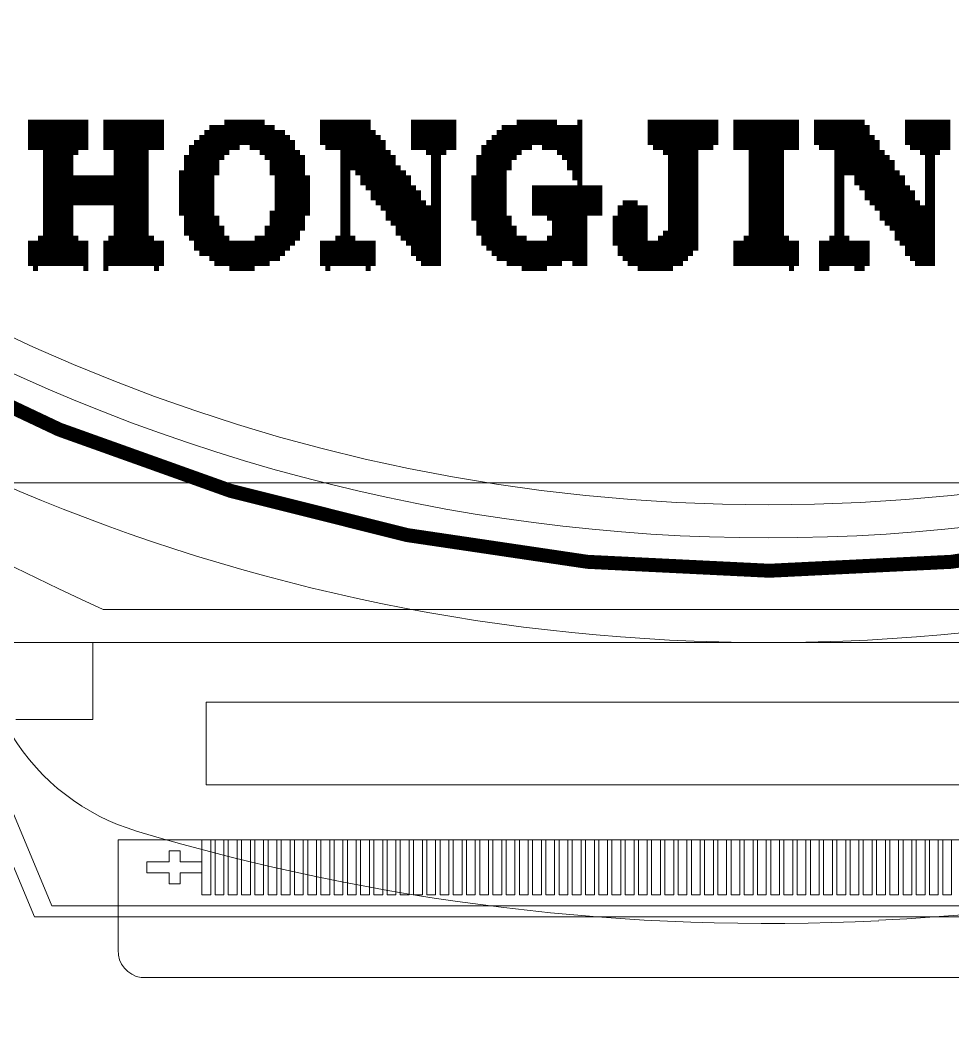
# Model space of a CAD drawing. Header units: millimetres. Extents: x 0 to 240, y 0 to 160.
# Drawn here: x 128.67 to 137.13, y 74.16 to 83.35 of the extents above; entities that cross this region are included whole.
import ezdxf

# ---------------------------------------------------------------- set-up
doc = ezdxf.new("R2010")
doc.units = ezdxf.units.MM
for name, color, linetype in [('BG_OUTLINE', 254, 'Continuous'), ('BG_SILKSCREEN_TOP', 7, 'Continuous'), ('PG_ASSEMBLY_BOTTOM', 12, 'Continuous'), ('PG_SILKSCREEN_BOTTOM', 2, 'Continuous')]:
    doc.layers.add(name, color=color, linetype=linetype)

msp = doc.modelspace()

# ---------------------------------------------------------------- linework, layer by layer
at = {"layer": 'BG_OUTLINE', "color": 5, "lineweight": 0}
msp.add_lwpolyline([(120.9592, 74.1575), (125.9592, 74.1575), (126.9592, 75.1575), (126.9592, 79.1575), (143.9592, 79.1575), (143.9592, 75.1575), (144.9592, 74.1575), (149.9593, 74.1575), (154.9592, 79.1575), (154.9592, 109.1575), (149.9593, 114.1575), (120.9592, 114.1575), (115.9592, 109.1575), (115.9592, 79.1575), (120.9592, 74.1575)], dxfattribs=at)
at = {"layer": 'BG_SILKSCREEN_TOP', "lineweight": 0}
for points in [[(152.2964, 95.1887, 0.127, 0.127, 1), (118.6365, 95.1887, 0.127, 0.127, 1), (152.2964, 95.1887, 0.127, 0.127, 0)], [(127.6889, 82.3363, 0.2286, 0.2286, 0), (128.5576, 82.3363, 0.2286, 0.2286, 0)], [(127.6889, 82.2906, 0.2286, 0.2286, 0), (128.5576, 82.2906, 0.2286, 0.2286, 0)], [(128.7405, 82.3363, 0.2286, 0.2286, 0), (129.2891, 82.3363, 0.2286, 0.2286, 0)], [(128.7405, 82.2906, 0.2286, 0.2286, 0), (129.2891, 82.2906, 0.2286, 0.2286, 0)], [(129.4263, 82.3363, 0.2286, 0.2286, 0), (129.9749, 82.3363, 0.2286, 0.2286, 0)], [(129.4263, 82.2906, 0.2286, 0.2286, 0), (129.9749, 82.2906, 0.2286, 0.2286, 0)], [(130.3864, 82.2906, 0.2286, 0.2286, 0), (130.6607, 82.2906, 0.2286, 0.2286, 0)], [(130.5237, 82.3363, 0.2286, 0.2286, 0), (130.8893, 82.3363, 0.2286, 0.2286, 0)], [(130.7523, 82.2906, 0.2286, 0.2286, 0), (130.9809, 82.2906, 0.2286, 0.2286, 0)], [(131.3922, 82.3363, 0.2286, 0.2286, 0), (131.8494, 82.3363, 0.2286, 0.2286, 0)], [(131.4381, 82.2906, 0.2286, 0.2286, 0), (131.8494, 82.2906, 0.2286, 0.2286, 0)], [(132.2152, 82.3363, 0.2286, 0.2286, 0), (132.6267, 82.3363, 0.2286, 0.2286, 0)], [(132.2152, 82.2906, 0.2286, 0.2286, 0), (132.6267, 82.2906, 0.2286, 0.2286, 0)], [(133.0383, 82.2906, 0.2286, 0.2286, 0), (133.3125, 82.2906, 0.2286, 0.2286, 0)], [(133.1753, 82.3363, 0.2286, 0.2286, 0), (133.5411, 82.3363, 0.2286, 0.2286, 0)], [(133.4039, 82.2906, 0.2286, 0.2286, 0), (133.7697, 82.2906, 0.2286, 0.2286, 0)], [(133.7241, 82.3363, 0.2286, 0.2286, 0), (133.7697, 82.3363, 0.2286, 0.2286, 0)], [(134.364, 82.3363, 0.2286, 0.2286, 0), (135.0041, 82.3363, 0.2286, 0.2286, 0)], [(134.4099, 82.2906, 0.2286, 0.2286, 0), (134.9584, 82.2906, 0.2286, 0.2286, 0)], [(135.1413, 82.3363, 0.2286, 0.2286, 0), (135.7356, 82.3363, 0.2286, 0.2286, 0)], [(135.1413, 82.2906, 0.2286, 0.2286, 0), (135.7356, 82.2906, 0.2286, 0.2286, 0)], [(135.8728, 82.3363, 0.2286, 0.2286, 0), (136.33, 82.3363, 0.2286, 0.2286, 0)], [(135.9185, 82.2906, 0.2286, 0.2286, 0), (136.3757, 82.2906, 0.2286, 0.2286, 0)], [(136.6959, 82.3363, 0.2286, 0.2286, 0), (137.1072, 82.3363, 0.2286, 0.2286, 0)], [(136.7415, 82.2906, 0.2286, 0.2286, 0), (137.1072, 82.2906, 0.2286, 0.2286, 0)], [(128.2377, 82.2449, 0.2286, 0.2286, 0), (128.5576, 82.2449, 0.2286, 0.2286, 0)], [(128.8776, 82.2449, 0.2286, 0.2286, 0), (129.1977, 82.2449, 0.2286, 0.2286, 0)], [(128.8776, 82.1991, 0.2286, 0.2286, 0), (129.1521, 82.1991, 0.2286, 0.2286, 0)], [(129.5177, 82.2449, 0.2286, 0.2286, 0), (129.8379, 82.2449, 0.2286, 0.2286, 0)], [(129.5634, 82.1991, 0.2286, 0.2286, 0), (129.8379, 82.1991, 0.2286, 0.2286, 0)], [(130.2951, 82.1991, 0.2286, 0.2286, 0), (130.5237, 82.1991, 0.2286, 0.2286, 0)], [(130.3407, 82.2449, 0.2286, 0.2286, 0), (130.5693, 82.2449, 0.2286, 0.2286, 0)], [(130.8436, 82.2449, 0.2286, 0.2286, 0), (131.0722, 82.2449, 0.2286, 0.2286, 0)], [(130.8893, 82.1991, 0.2286, 0.2286, 0), (131.1179, 82.1991, 0.2286, 0.2286, 0)], [(131.5751, 82.2449, 0.2286, 0.2286, 0), (131.8953, 82.2449, 0.2286, 0.2286, 0)], [(131.5751, 82.1991, 0.2286, 0.2286, 0), (131.9409, 82.1991, 0.2286, 0.2286, 0)], [(132.3525, 82.2449, 0.2286, 0.2286, 0), (132.5352, 82.2449, 0.2286, 0.2286, 0)], [(132.3981, 82.1991, 0.2286, 0.2286, 0), (132.4895, 82.1991, 0.2286, 0.2286, 0)], [(132.9467, 82.1991, 0.2286, 0.2286, 0), (133.1753, 82.1991, 0.2286, 0.2286, 0)], [(132.9924, 82.2449, 0.2286, 0.2286, 0), (133.221, 82.2449, 0.2286, 0.2286, 0)], [(133.5411, 82.2449, 0.2286, 0.2286, 0), (133.7697, 82.2449, 0.2286, 0.2286, 0)], [(133.5868, 82.1991, 0.2286, 0.2286, 0), (133.7697, 82.1991, 0.2286, 0.2286, 0)], [(134.5012, 82.2449, 0.2286, 0.2286, 0), (134.8212, 82.2449, 0.2286, 0.2286, 0)], [(134.5469, 82.1991, 0.2286, 0.2286, 0), (134.8212, 82.1991, 0.2286, 0.2286, 0)], [(135.2784, 82.2449, 0.2286, 0.2286, 0), (135.5985, 82.2449, 0.2286, 0.2286, 0)], [(135.2784, 82.1991, 0.2286, 0.2286, 0), (135.5985, 82.1991, 0.2286, 0.2286, 0)], [(136.0557, 82.2449, 0.2286, 0.2286, 0), (136.3757, 82.2449, 0.2286, 0.2286, 0)], [(136.0557, 82.1991, 0.2286, 0.2286, 0), (136.4214, 82.1991, 0.2286, 0.2286, 0)], [(136.8329, 82.2449, 0.2286, 0.2286, 0), (137.0158, 82.2449, 0.2286, 0.2286, 0)], [(136.8786, 82.1991, 0.2286, 0.2286, 0), (136.9701, 82.1991, 0.2286, 0.2286, 0)], [(128.8776, 82.1534, 0.2286, 0.2286, 0), (129.1521, 82.1534, 0.2286, 0.2286, 0)], [(128.8776, 82.1077, 0.2286, 0.2286, 0), (129.1521, 82.1077, 0.2286, 0.2286, 0)], [(129.5177, 82.1077, 0.2286, 0.2286, 0), (129.8379, 82.1077, 0.2286, 0.2286, 0)], [(129.5634, 82.1534, 0.2286, 0.2286, 0), (129.8379, 82.1534, 0.2286, 0.2286, 0)], [(130.2035, 82.1077, 0.2286, 0.2286, 0), (130.4778, 82.1077, 0.2286, 0.2286, 0)], [(130.2492, 82.1534, 0.2286, 0.2286, 0), (130.4778, 82.1534, 0.2286, 0.2286, 0)], [(130.935, 82.1534, 0.2286, 0.2286, 0), (131.1636, 82.1534, 0.2286, 0.2286, 0)], [(130.935, 82.1077, 0.2286, 0.2286, 0), (131.1636, 82.1077, 0.2286, 0.2286, 0)], [(131.5751, 82.1534, 0.2286, 0.2286, 0), (131.9866, 82.1534, 0.2286, 0.2286, 0)], [(131.5751, 82.1077, 0.2286, 0.2286, 0), (131.9866, 82.1077, 0.2286, 0.2286, 0)], [(132.3981, 82.1534, 0.2286, 0.2286, 0), (132.4895, 82.1534, 0.2286, 0.2286, 0)], [(132.3981, 82.1077, 0.2286, 0.2286, 0), (132.4895, 82.1077, 0.2286, 0.2286, 0)], [(132.8553, 82.1077, 0.2286, 0.2286, 0), (133.1296, 82.1077, 0.2286, 0.2286, 0)], [(132.901, 82.1534, 0.2286, 0.2286, 0), (133.1296, 82.1534, 0.2286, 0.2286, 0)], [(133.6325, 82.1534, 0.2286, 0.2286, 0), (133.7697, 82.1534, 0.2286, 0.2286, 0)], [(133.6325, 82.1077, 0.2286, 0.2286, 0), (133.7697, 82.1077, 0.2286, 0.2286, 0)], [(134.5469, 82.1534, 0.2286, 0.2286, 0), (134.8212, 82.1534, 0.2286, 0.2286, 0)], [(134.5469, 82.1077, 0.2286, 0.2286, 0), (134.8212, 82.1077, 0.2286, 0.2286, 0)], [(135.2784, 82.1534, 0.2286, 0.2286, 0), (135.5529, 82.1534, 0.2286, 0.2286, 0)], [(135.2784, 82.1077, 0.2286, 0.2286, 0), (135.5985, 82.1077, 0.2286, 0.2286, 0)], [(136.0557, 82.1534, 0.2286, 0.2286, 0), (136.4673, 82.1534, 0.2286, 0.2286, 0)], [(136.0557, 82.1077, 0.2286, 0.2286, 0), (136.4673, 82.1077, 0.2286, 0.2286, 0)], [(136.8786, 82.1534, 0.2286, 0.2286, 0), (136.9701, 82.1534, 0.2286, 0.2286, 0)], [(136.8786, 82.1077, 0.2286, 0.2286, 0), (136.9701, 82.1077, 0.2286, 0.2286, 0)], [(128.8776, 82.062, 0.2286, 0.2286, 0), (129.1521, 82.062, 0.2286, 0.2286, 0)], [(128.8776, 82.0163, 0.2286, 0.2286, 0), (129.1521, 82.0163, 0.2286, 0.2286, 0)], [(129.5177, 82.062, 0.2286, 0.2286, 0), (129.8379, 82.062, 0.2286, 0.2286, 0)], [(129.5177, 82.0163, 0.2286, 0.2286, 0), (129.8379, 82.0163, 0.2286, 0.2286, 0)], [(130.1578, 82.0163, 0.2286, 0.2286, 0), (130.4321, 82.0163, 0.2286, 0.2286, 0)], [(130.2035, 82.062, 0.2286, 0.2286, 0), (130.4778, 82.062, 0.2286, 0.2286, 0)], [(130.935, 82.062, 0.2286, 0.2286, 0), (131.2095, 82.062, 0.2286, 0.2286, 0)], [(130.9809, 82.0163, 0.2286, 0.2286, 0), (131.2551, 82.0163, 0.2286, 0.2286, 0)], [(131.5751, 82.062, 0.2286, 0.2286, 0), (131.6667, 82.062, 0.2286, 0.2286, 0)], [(131.5751, 82.0163, 0.2286, 0.2286, 0), (131.6667, 82.0163, 0.2286, 0.2286, 0)], [(131.7123, 82.062, 0.2286, 0.2286, 0), (132.0323, 82.062, 0.2286, 0.2286, 0)], [(131.758, 82.0163, 0.2286, 0.2286, 0), (132.078, 82.0163, 0.2286, 0.2286, 0)], [(132.3981, 82.062, 0.2286, 0.2286, 0), (132.4895, 82.062, 0.2286, 0.2286, 0)], [(132.3981, 82.0163, 0.2286, 0.2286, 0), (132.4895, 82.0163, 0.2286, 0.2286, 0)], [(132.8097, 82.0163, 0.2286, 0.2286, 0), (133.0839, 82.0163, 0.2286, 0.2286, 0)], [(132.8553, 82.062, 0.2286, 0.2286, 0), (133.0839, 82.062, 0.2286, 0.2286, 0)], [(133.6782, 82.062, 0.2286, 0.2286, 0), (133.7697, 82.062, 0.2286, 0.2286, 0)], [(133.6782, 82.0163, 0.2286, 0.2286, 0), (133.7697, 82.0163, 0.2286, 0.2286, 0)], [(134.5469, 82.062, 0.2286, 0.2286, 0), (134.8212, 82.062, 0.2286, 0.2286, 0)], [(134.5469, 82.0163, 0.2286, 0.2286, 0), (134.8212, 82.0163, 0.2286, 0.2286, 0)], [(135.2784, 82.062, 0.2286, 0.2286, 0), (135.5985, 82.062, 0.2286, 0.2286, 0)], [(135.2784, 82.0163, 0.2286, 0.2286, 0), (135.5985, 82.0163, 0.2286, 0.2286, 0)], [(136.0557, 82.062, 0.2286, 0.2286, 0), (136.5129, 82.062, 0.2286, 0.2286, 0)], [(136.0557, 82.0163, 0.2286, 0.2286, 0), (136.1471, 82.0163, 0.2286, 0.2286, 0)], [(136.2387, 82.0163, 0.2286, 0.2286, 0), (136.5586, 82.0163, 0.2286, 0.2286, 0)], [(136.8786, 82.062, 0.2286, 0.2286, 0), (136.9701, 82.062, 0.2286, 0.2286, 0)], [(136.8786, 82.0163, 0.2286, 0.2286, 0), (136.9701, 82.0163, 0.2286, 0.2286, 0)], [(128.8776, 81.9705, 0.2286, 0.2286, 0), (129.1521, 81.9705, 0.2286, 0.2286, 0)], [(128.8776, 81.9248, 0.2286, 0.2286, 0), (129.1521, 81.9248, 0.2286, 0.2286, 0)], [(129.5177, 81.9705, 0.2286, 0.2286, 0), (129.8379, 81.9705, 0.2286, 0.2286, 0)], [(129.5634, 81.9248, 0.2286, 0.2286, 0), (129.8379, 81.9248, 0.2286, 0.2286, 0)], [(130.1578, 81.9705, 0.2286, 0.2286, 0), (130.4321, 81.9705, 0.2286, 0.2286, 0)], [(130.1578, 81.9248, 0.2286, 0.2286, 0), (130.4321, 81.9248, 0.2286, 0.2286, 0)], [(130.9809, 81.9705, 0.2286, 0.2286, 0), (131.2551, 81.9705, 0.2286, 0.2286, 0)], [(130.9809, 81.9248, 0.2286, 0.2286, 0), (131.2551, 81.9248, 0.2286, 0.2286, 0)], [(131.5751, 81.9705, 0.2286, 0.2286, 0), (131.6667, 81.9705, 0.2286, 0.2286, 0)], [(131.5751, 81.9248, 0.2286, 0.2286, 0), (131.6667, 81.9248, 0.2286, 0.2286, 0)], [(131.758, 81.9705, 0.2286, 0.2286, 0), (132.078, 81.9705, 0.2286, 0.2286, 0)], [(131.8037, 81.9248, 0.2286, 0.2286, 0), (132.1239, 81.9248, 0.2286, 0.2286, 0)], [(132.3981, 81.9705, 0.2286, 0.2286, 0), (132.4895, 81.9705, 0.2286, 0.2286, 0)], [(132.3981, 81.9248, 0.2286, 0.2286, 0), (132.4895, 81.9248, 0.2286, 0.2286, 0)], [(132.8097, 81.9705, 0.2286, 0.2286, 0), (133.0839, 81.9705, 0.2286, 0.2286, 0)], [(132.8097, 81.9248, 0.2286, 0.2286, 0), (133.0839, 81.9248, 0.2286, 0.2286, 0)], [(133.7241, 81.9705, 0.2286, 0.2286, 0), (133.7697, 81.9705, 0.2286, 0.2286, 0)], [(134.5469, 81.9705, 0.2286, 0.2286, 0), (134.8212, 81.9705, 0.2286, 0.2286, 0)], [(134.5469, 81.9248, 0.2286, 0.2286, 0), (134.8212, 81.9248, 0.2286, 0.2286, 0)], [(135.2784, 81.9705, 0.2286, 0.2286, 0), (135.5985, 81.9705, 0.2286, 0.2286, 0)], [(135.2784, 81.9248, 0.2286, 0.2286, 0), (135.5985, 81.9248, 0.2286, 0.2286, 0)], [(136.0557, 81.9705, 0.2286, 0.2286, 0), (136.1471, 81.9705, 0.2286, 0.2286, 0)], [(136.0557, 81.9248, 0.2286, 0.2286, 0), (136.1471, 81.9248, 0.2286, 0.2286, 0)], [(136.2387, 81.9705, 0.2286, 0.2286, 0), (136.6043, 81.9705, 0.2286, 0.2286, 0)], [(136.2843, 81.9248, 0.2286, 0.2286, 0), (136.6043, 81.9248, 0.2286, 0.2286, 0)], [(136.8786, 81.9705, 0.2286, 0.2286, 0), (136.9701, 81.9705, 0.2286, 0.2286, 0)], [(136.8786, 81.9248, 0.2286, 0.2286, 0), (136.9701, 81.9248, 0.2286, 0.2286, 0)], [(128.8776, 81.8791, 0.2286, 0.2286, 0), (129.1521, 81.8791, 0.2286, 0.2286, 0)], [(128.8776, 81.8334, 0.2286, 0.2286, 0), (129.8379, 81.8334, 0.2286, 0.2286, 0)], [(129.5177, 81.8791, 0.2286, 0.2286, 0), (129.8379, 81.8791, 0.2286, 0.2286, 0)], [(130.1121, 81.8791, 0.2286, 0.2286, 0), (130.4321, 81.8791, 0.2286, 0.2286, 0)], [(130.1121, 81.8334, 0.2286, 0.2286, 0), (130.4321, 81.8334, 0.2286, 0.2286, 0)], [(130.9809, 81.8791, 0.2286, 0.2286, 0), (131.2551, 81.8791, 0.2286, 0.2286, 0)], [(130.9809, 81.8334, 0.2286, 0.2286, 0), (131.3008, 81.8334, 0.2286, 0.2286, 0)], [(131.5751, 81.8791, 0.2286, 0.2286, 0), (131.6667, 81.8791, 0.2286, 0.2286, 0)], [(131.5751, 81.8334, 0.2286, 0.2286, 0), (131.6667, 81.8334, 0.2286, 0.2286, 0)], [(131.8494, 81.8791, 0.2286, 0.2286, 0), (132.1695, 81.8791, 0.2286, 0.2286, 0)], [(131.8494, 81.8334, 0.2286, 0.2286, 0), (132.2152, 81.8334, 0.2286, 0.2286, 0)], [(132.3981, 81.8791, 0.2286, 0.2286, 0), (132.4895, 81.8791, 0.2286, 0.2286, 0)], [(132.3981, 81.8334, 0.2286, 0.2286, 0), (132.4895, 81.8334, 0.2286, 0.2286, 0)], [(132.7638, 81.8334, 0.2286, 0.2286, 0), (133.0839, 81.8334, 0.2286, 0.2286, 0)], [(132.8097, 81.8791, 0.2286, 0.2286, 0), (133.0839, 81.8791, 0.2286, 0.2286, 0)], [(134.5469, 81.8791, 0.2286, 0.2286, 0), (134.8212, 81.8791, 0.2286, 0.2286, 0)], [(134.5469, 81.8334, 0.2286, 0.2286, 0), (134.8212, 81.8334, 0.2286, 0.2286, 0)], [(135.2784, 81.8791, 0.2286, 0.2286, 0), (135.5985, 81.8791, 0.2286, 0.2286, 0)], [(135.2784, 81.8334, 0.2286, 0.2286, 0), (135.5985, 81.8334, 0.2286, 0.2286, 0)], [(136.0557, 81.8791, 0.2286, 0.2286, 0), (136.1471, 81.8791, 0.2286, 0.2286, 0)], [(136.0557, 81.8334, 0.2286, 0.2286, 0), (136.1471, 81.8334, 0.2286, 0.2286, 0)], [(136.33, 81.8791, 0.2286, 0.2286, 0), (136.65, 81.8791, 0.2286, 0.2286, 0)], [(136.33, 81.8334, 0.2286, 0.2286, 0), (136.6959, 81.8334, 0.2286, 0.2286, 0)], [(136.8786, 81.8791, 0.2286, 0.2286, 0), (136.9701, 81.8791, 0.2286, 0.2286, 0)], [(136.8786, 81.8334, 0.2286, 0.2286, 0), (136.9701, 81.8334, 0.2286, 0.2286, 0)], [(137.2444, 81.8334, 0.2286, 0.2286, 0), (137.5644, 81.8334, 0.2286, 0.2286, 0)], [(128.8776, 81.7877, 0.2286, 0.2286, 0), (129.8379, 81.7877, 0.2286, 0.2286, 0)], [(128.8776, 81.7419, 0.2286, 0.2286, 0), (129.1521, 81.7419, 0.2286, 0.2286, 0)], [(129.5177, 81.7419, 0.2286, 0.2286, 0), (129.8379, 81.7419, 0.2286, 0.2286, 0)], [(130.1121, 81.7877, 0.2286, 0.2286, 0), (130.4321, 81.7877, 0.2286, 0.2286, 0)], [(130.1121, 81.7419, 0.2286, 0.2286, 0), (130.4321, 81.7419, 0.2286, 0.2286, 0)], [(130.9809, 81.7877, 0.2286, 0.2286, 0), (131.3008, 81.7877, 0.2286, 0.2286, 0)], [(130.9809, 81.7419, 0.2286, 0.2286, 0), (131.3008, 81.7419, 0.2286, 0.2286, 0)], [(131.5751, 81.7877, 0.2286, 0.2286, 0), (131.6667, 81.7877, 0.2286, 0.2286, 0)], [(131.5751, 81.7419, 0.2286, 0.2286, 0), (131.6667, 81.7419, 0.2286, 0.2286, 0)], [(131.8953, 81.7877, 0.2286, 0.2286, 0), (132.2152, 81.7877, 0.2286, 0.2286, 0)], [(131.9409, 81.7419, 0.2286, 0.2286, 0), (132.2609, 81.7419, 0.2286, 0.2286, 0)], [(132.3981, 81.7877, 0.2286, 0.2286, 0), (132.4895, 81.7877, 0.2286, 0.2286, 0)], [(132.3981, 81.7419, 0.2286, 0.2286, 0), (132.4895, 81.7419, 0.2286, 0.2286, 0)], [(132.7638, 81.7877, 0.2286, 0.2286, 0), (133.0839, 81.7877, 0.2286, 0.2286, 0)], [(132.7638, 81.7419, 0.2286, 0.2286, 0), (133.0839, 81.7419, 0.2286, 0.2286, 0)], [(133.3125, 81.7419, 0.2286, 0.2286, 0), (133.9527, 81.7419, 0.2286, 0.2286, 0)], [(134.5469, 81.7877, 0.2286, 0.2286, 0), (134.8212, 81.7877, 0.2286, 0.2286, 0)], [(134.5469, 81.7419, 0.2286, 0.2286, 0), (134.8212, 81.7419, 0.2286, 0.2286, 0)], [(135.2784, 81.7877, 0.2286, 0.2286, 0), (135.5985, 81.7877, 0.2286, 0.2286, 0)], [(135.2784, 81.7419, 0.2286, 0.2286, 0), (135.5985, 81.7419, 0.2286, 0.2286, 0)], [(136.0557, 81.7877, 0.2286, 0.2286, 0), (136.1471, 81.7877, 0.2286, 0.2286, 0)], [(136.0557, 81.7419, 0.2286, 0.2286, 0), (136.1471, 81.7419, 0.2286, 0.2286, 0)], [(136.3757, 81.7877, 0.2286, 0.2286, 0), (136.6959, 81.7877, 0.2286, 0.2286, 0)], [(136.4214, 81.7419, 0.2286, 0.2286, 0), (136.7415, 81.7419, 0.2286, 0.2286, 0)], [(136.8786, 81.7877, 0.2286, 0.2286, 0), (136.9701, 81.7877, 0.2286, 0.2286, 0)], [(136.8786, 81.7419, 0.2286, 0.2286, 0), (136.9701, 81.7419, 0.2286, 0.2286, 0)], [(137.2444, 81.7877, 0.2286, 0.2286, 0), (137.5644, 81.7877, 0.2286, 0.2286, 0)], [(137.2444, 81.7419, 0.2286, 0.2286, 0), (137.5644, 81.7419, 0.2286, 0.2286, 0)], [(128.8776, 81.6962, 0.2286, 0.2286, 0), (129.1521, 81.6962, 0.2286, 0.2286, 0)], [(128.8776, 81.6505, 0.2286, 0.2286, 0), (129.1521, 81.6505, 0.2286, 0.2286, 0)], [(129.5177, 81.6505, 0.2286, 0.2286, 0), (129.8379, 81.6505, 0.2286, 0.2286, 0)], [(129.5634, 81.6962, 0.2286, 0.2286, 0), (129.8379, 81.6962, 0.2286, 0.2286, 0)], [(130.1121, 81.6962, 0.2286, 0.2286, 0), (130.4321, 81.6962, 0.2286, 0.2286, 0)], [(130.1578, 81.6505, 0.2286, 0.2286, 0), (130.4321, 81.6505, 0.2286, 0.2286, 0)], [(130.9809, 81.6962, 0.2286, 0.2286, 0), (131.3008, 81.6962, 0.2286, 0.2286, 0)], [(130.9809, 81.6505, 0.2286, 0.2286, 0), (131.2551, 81.6505, 0.2286, 0.2286, 0)], [(131.5751, 81.6962, 0.2286, 0.2286, 0), (131.6667, 81.6962, 0.2286, 0.2286, 0)], [(131.5751, 81.6505, 0.2286, 0.2286, 0), (131.6667, 81.6505, 0.2286, 0.2286, 0)], [(131.9866, 81.6962, 0.2286, 0.2286, 0), (132.3066, 81.6962, 0.2286, 0.2286, 0)], [(131.9866, 81.6505, 0.2286, 0.2286, 0), (132.3066, 81.6505, 0.2286, 0.2286, 0)], [(132.3981, 81.6962, 0.2286, 0.2286, 0), (132.4895, 81.6962, 0.2286, 0.2286, 0)], [(132.3981, 81.6505, 0.2286, 0.2286, 0), (132.4895, 81.6505, 0.2286, 0.2286, 0)], [(132.7638, 81.6962, 0.2286, 0.2286, 0), (133.0839, 81.6962, 0.2286, 0.2286, 0)], [(132.7638, 81.6505, 0.2286, 0.2286, 0), (133.0839, 81.6505, 0.2286, 0.2286, 0)], [(133.3125, 81.6962, 0.2286, 0.2286, 0), (133.9527, 81.6962, 0.2286, 0.2286, 0)], [(133.4496, 81.6505, 0.2286, 0.2286, 0), (133.8154, 81.6505, 0.2286, 0.2286, 0)], [(134.5469, 81.6962, 0.2286, 0.2286, 0), (134.8212, 81.6962, 0.2286, 0.2286, 0)], [(134.5469, 81.6505, 0.2286, 0.2286, 0), (134.8212, 81.6505, 0.2286, 0.2286, 0)], [(135.2784, 81.6962, 0.2286, 0.2286, 0), (135.5985, 81.6962, 0.2286, 0.2286, 0)], [(135.2784, 81.6505, 0.2286, 0.2286, 0), (135.5985, 81.6505, 0.2286, 0.2286, 0)], [(136.0557, 81.6962, 0.2286, 0.2286, 0), (136.1471, 81.6962, 0.2286, 0.2286, 0)], [(136.0557, 81.6505, 0.2286, 0.2286, 0), (136.1471, 81.6505, 0.2286, 0.2286, 0)], [(136.4673, 81.6962, 0.2286, 0.2286, 0), (136.7872, 81.6962, 0.2286, 0.2286, 0)], [(136.4673, 81.6505, 0.2286, 0.2286, 0), (136.7872, 81.6505, 0.2286, 0.2286, 0)], [(136.8786, 81.6962, 0.2286, 0.2286, 0), (136.9701, 81.6962, 0.2286, 0.2286, 0)], [(136.8786, 81.6505, 0.2286, 0.2286, 0), (136.9701, 81.6505, 0.2286, 0.2286, 0)], [(137.2444, 81.6962, 0.2286, 0.2286, 0), (137.5644, 81.6962, 0.2286, 0.2286, 0)], [(128.4663, 81.6048, 0.2286, 0.2286, 0), (128.5576, 81.6048, 0.2286, 0.2286, 0)], [(128.4663, 81.5591, 0.2286, 0.2286, 0), (128.5576, 81.5591, 0.2286, 0.2286, 0)], [(128.8776, 81.6048, 0.2286, 0.2286, 0), (129.1521, 81.6048, 0.2286, 0.2286, 0)], [(128.8776, 81.5591, 0.2286, 0.2286, 0), (129.1521, 81.5591, 0.2286, 0.2286, 0)], [(129.5177, 81.6048, 0.2286, 0.2286, 0), (129.8379, 81.6048, 0.2286, 0.2286, 0)], [(129.5177, 81.5591, 0.2286, 0.2286, 0), (129.8379, 81.5591, 0.2286, 0.2286, 0)], [(130.1578, 81.6048, 0.2286, 0.2286, 0), (130.4321, 81.6048, 0.2286, 0.2286, 0)], [(130.1578, 81.5591, 0.2286, 0.2286, 0), (130.4321, 81.5591, 0.2286, 0.2286, 0)], [(130.9809, 81.6048, 0.2286, 0.2286, 0), (131.2551, 81.6048, 0.2286, 0.2286, 0)], [(130.9809, 81.5591, 0.2286, 0.2286, 0), (131.2551, 81.5591, 0.2286, 0.2286, 0)], [(131.5751, 81.6048, 0.2286, 0.2286, 0), (131.6667, 81.6048, 0.2286, 0.2286, 0)], [(131.5751, 81.5591, 0.2286, 0.2286, 0), (131.6667, 81.5591, 0.2286, 0.2286, 0)], [(132.0323, 81.6048, 0.2286, 0.2286, 0), (132.3525, 81.6048, 0.2286, 0.2286, 0)], [(132.078, 81.5591, 0.2286, 0.2286, 0), (132.4895, 81.5591, 0.2286, 0.2286, 0)], [(132.3981, 81.6048, 0.2286, 0.2286, 0), (132.4895, 81.6048, 0.2286, 0.2286, 0)], [(132.8097, 81.6048, 0.2286, 0.2286, 0), (133.0839, 81.6048, 0.2286, 0.2286, 0)], [(132.8097, 81.5591, 0.2286, 0.2286, 0), (133.0839, 81.5591, 0.2286, 0.2286, 0)], [(133.4955, 81.6048, 0.2286, 0.2286, 0), (133.8154, 81.6048, 0.2286, 0.2286, 0)], [(133.5411, 81.5591, 0.2286, 0.2286, 0), (133.7697, 81.5591, 0.2286, 0.2286, 0)], [(134.0897, 81.5591, 0.2286, 0.2286, 0), (134.364, 81.5591, 0.2286, 0.2286, 0)], [(134.1354, 81.6048, 0.2286, 0.2286, 0), (134.2726, 81.6048, 0.2286, 0.2286, 0)], [(134.5469, 81.6048, 0.2286, 0.2286, 0), (134.8212, 81.6048, 0.2286, 0.2286, 0)], [(134.5469, 81.5591, 0.2286, 0.2286, 0), (134.8212, 81.5591, 0.2286, 0.2286, 0)], [(135.2784, 81.6048, 0.2286, 0.2286, 0), (135.5985, 81.6048, 0.2286, 0.2286, 0)], [(135.2784, 81.5591, 0.2286, 0.2286, 0), (135.5985, 81.5591, 0.2286, 0.2286, 0)], [(136.0557, 81.6048, 0.2286, 0.2286, 0), (136.1471, 81.6048, 0.2286, 0.2286, 0)], [(136.0557, 81.5591, 0.2286, 0.2286, 0), (136.1471, 81.5591, 0.2286, 0.2286, 0)], [(136.5129, 81.6048, 0.2286, 0.2286, 0), (136.8329, 81.6048, 0.2286, 0.2286, 0)], [(136.5586, 81.5591, 0.2286, 0.2286, 0), (136.9701, 81.5591, 0.2286, 0.2286, 0)], [(136.8786, 81.6048, 0.2286, 0.2286, 0), (136.9701, 81.6048, 0.2286, 0.2286, 0)], [(128.4204, 81.4676, 0.2286, 0.2286, 0), (128.5576, 81.4676, 0.2286, 0.2286, 0)], [(128.4663, 81.5133, 0.2286, 0.2286, 0), (128.5576, 81.5133, 0.2286, 0.2286, 0)], [(128.8776, 81.5133, 0.2286, 0.2286, 0), (129.1521, 81.5133, 0.2286, 0.2286, 0)], [(128.8776, 81.4676, 0.2286, 0.2286, 0), (129.1521, 81.4676, 0.2286, 0.2286, 0)], [(129.5177, 81.5133, 0.2286, 0.2286, 0), (129.8379, 81.5133, 0.2286, 0.2286, 0)], [(129.5177, 81.4676, 0.2286, 0.2286, 0), (129.8379, 81.4676, 0.2286, 0.2286, 0)], [(130.1578, 81.5133, 0.2286, 0.2286, 0), (130.4321, 81.5133, 0.2286, 0.2286, 0)], [(130.2035, 81.4676, 0.2286, 0.2286, 0), (130.4778, 81.4676, 0.2286, 0.2286, 0)], [(130.935, 81.5133, 0.2286, 0.2286, 0), (131.2095, 81.5133, 0.2286, 0.2286, 0)], [(130.935, 81.4676, 0.2286, 0.2286, 0), (131.2095, 81.4676, 0.2286, 0.2286, 0)], [(131.5751, 81.5133, 0.2286, 0.2286, 0), (131.6667, 81.5133, 0.2286, 0.2286, 0)], [(131.5751, 81.4676, 0.2286, 0.2286, 0), (131.6667, 81.4676, 0.2286, 0.2286, 0)], [(132.078, 81.5133, 0.2286, 0.2286, 0), (132.4895, 81.5133, 0.2286, 0.2286, 0)], [(132.1239, 81.4676, 0.2286, 0.2286, 0), (132.4895, 81.4676, 0.2286, 0.2286, 0)], [(132.8097, 81.5133, 0.2286, 0.2286, 0), (133.0839, 81.5133, 0.2286, 0.2286, 0)], [(132.8553, 81.4676, 0.2286, 0.2286, 0), (133.1296, 81.4676, 0.2286, 0.2286, 0)], [(133.5411, 81.5133, 0.2286, 0.2286, 0), (133.8154, 81.5133, 0.2286, 0.2286, 0)], [(133.5411, 81.4676, 0.2286, 0.2286, 0), (133.8154, 81.4676, 0.2286, 0.2286, 0)], [(134.044, 81.4676, 0.2286, 0.2286, 0), (134.364, 81.4676, 0.2286, 0.2286, 0)], [(134.0897, 81.5133, 0.2286, 0.2286, 0), (134.364, 81.5133, 0.2286, 0.2286, 0)], [(134.5469, 81.5133, 0.2286, 0.2286, 0), (134.8212, 81.5133, 0.2286, 0.2286, 0)], [(134.5469, 81.4676, 0.2286, 0.2286, 0), (134.8212, 81.4676, 0.2286, 0.2286, 0)], [(135.2784, 81.5133, 0.2286, 0.2286, 0), (135.5985, 81.5133, 0.2286, 0.2286, 0)], [(135.2784, 81.4676, 0.2286, 0.2286, 0), (135.5985, 81.4676, 0.2286, 0.2286, 0)], [(136.0557, 81.5133, 0.2286, 0.2286, 0), (136.1471, 81.5133, 0.2286, 0.2286, 0)], [(136.0557, 81.4676, 0.2286, 0.2286, 0), (136.1471, 81.4676, 0.2286, 0.2286, 0)], [(136.6043, 81.5133, 0.2286, 0.2286, 0), (136.9701, 81.5133, 0.2286, 0.2286, 0)], [(136.6043, 81.4676, 0.2286, 0.2286, 0), (136.9701, 81.4676, 0.2286, 0.2286, 0)], [(128.3747, 81.3762, 0.2286, 0.2286, 0), (128.5576, 81.3762, 0.2286, 0.2286, 0)], [(128.4204, 81.4219, 0.2286, 0.2286, 0), (128.5576, 81.4219, 0.2286, 0.2286, 0)], [(128.8776, 81.4219, 0.2286, 0.2286, 0), (129.1521, 81.4219, 0.2286, 0.2286, 0)], [(128.8776, 81.3762, 0.2286, 0.2286, 0), (129.1521, 81.3762, 0.2286, 0.2286, 0)], [(129.5177, 81.4219, 0.2286, 0.2286, 0), (129.8379, 81.4219, 0.2286, 0.2286, 0)], [(129.5634, 81.3762, 0.2286, 0.2286, 0), (129.8379, 81.3762, 0.2286, 0.2286, 0)], [(130.2492, 81.4219, 0.2286, 0.2286, 0), (130.4778, 81.4219, 0.2286, 0.2286, 0)], [(130.2492, 81.3762, 0.2286, 0.2286, 0), (130.5237, 81.3762, 0.2286, 0.2286, 0)], [(130.8893, 81.3762, 0.2286, 0.2286, 0), (131.1179, 81.3762, 0.2286, 0.2286, 0)], [(130.935, 81.4219, 0.2286, 0.2286, 0), (131.1636, 81.4219, 0.2286, 0.2286, 0)], [(131.5751, 81.4219, 0.2286, 0.2286, 0), (131.6667, 81.4219, 0.2286, 0.2286, 0)], [(131.5751, 81.3762, 0.2286, 0.2286, 0), (131.6667, 81.3762, 0.2286, 0.2286, 0)], [(132.1695, 81.4219, 0.2286, 0.2286, 0), (132.4895, 81.4219, 0.2286, 0.2286, 0)], [(132.2152, 81.3762, 0.2286, 0.2286, 0), (132.4895, 81.3762, 0.2286, 0.2286, 0)], [(132.8553, 81.4219, 0.2286, 0.2286, 0), (133.1296, 81.4219, 0.2286, 0.2286, 0)], [(132.901, 81.3762, 0.2286, 0.2286, 0), (133.1753, 81.3762, 0.2286, 0.2286, 0)], [(133.4955, 81.3762, 0.2286, 0.2286, 0), (133.8154, 81.3762, 0.2286, 0.2286, 0)], [(133.5411, 81.4219, 0.2286, 0.2286, 0), (133.8154, 81.4219, 0.2286, 0.2286, 0)], [(134.044, 81.4219, 0.2286, 0.2286, 0), (134.364, 81.4219, 0.2286, 0.2286, 0)], [(134.0897, 81.3762, 0.2286, 0.2286, 0), (134.3183, 81.3762, 0.2286, 0.2286, 0)], [(134.5469, 81.4219, 0.2286, 0.2286, 0), (134.8212, 81.4219, 0.2286, 0.2286, 0)], [(134.5469, 81.3762, 0.2286, 0.2286, 0), (134.8212, 81.3762, 0.2286, 0.2286, 0)], [(135.2784, 81.4219, 0.2286, 0.2286, 0), (135.5985, 81.4219, 0.2286, 0.2286, 0)], [(135.2784, 81.3762, 0.2286, 0.2286, 0), (135.5985, 81.3762, 0.2286, 0.2286, 0)], [(136.0557, 81.4219, 0.2286, 0.2286, 0), (136.1471, 81.4219, 0.2286, 0.2286, 0)], [(136.0557, 81.3762, 0.2286, 0.2286, 0), (136.1471, 81.3762, 0.2286, 0.2286, 0)], [(136.65, 81.4219, 0.2286, 0.2286, 0), (136.9701, 81.4219, 0.2286, 0.2286, 0)], [(136.6959, 81.3762, 0.2286, 0.2286, 0), (136.9701, 81.3762, 0.2286, 0.2286, 0)], [(128.1461, 81.2847, 0.2286, 0.2286, 0), (128.5576, 81.2847, 0.2286, 0.2286, 0)], [(128.2833, 81.3305, 0.2286, 0.2286, 0), (128.5576, 81.3305, 0.2286, 0.2286, 0)], [(128.8319, 81.2847, 0.2286, 0.2286, 0), (129.1977, 81.2847, 0.2286, 0.2286, 0)], [(128.8776, 81.3305, 0.2286, 0.2286, 0), (129.1521, 81.3305, 0.2286, 0.2286, 0)], [(129.472, 81.2847, 0.2286, 0.2286, 0), (129.8835, 81.2847, 0.2286, 0.2286, 0)], [(129.5177, 81.3305, 0.2286, 0.2286, 0), (129.8379, 81.3305, 0.2286, 0.2286, 0)], [(130.2951, 81.3305, 0.2286, 0.2286, 0), (130.5237, 81.3305, 0.2286, 0.2286, 0)], [(130.3864, 81.2847, 0.2286, 0.2286, 0), (130.5693, 81.2847, 0.2286, 0.2286, 0)], [(130.7979, 81.2847, 0.2286, 0.2286, 0), (131.0265, 81.2847, 0.2286, 0.2286, 0)], [(130.8893, 81.3305, 0.2286, 0.2286, 0), (131.0722, 81.3305, 0.2286, 0.2286, 0)], [(131.5294, 81.2847, 0.2286, 0.2286, 0), (131.7123, 81.2847, 0.2286, 0.2286, 0)], [(131.5751, 81.3305, 0.2286, 0.2286, 0), (131.6667, 81.3305, 0.2286, 0.2286, 0)], [(132.2152, 81.3305, 0.2286, 0.2286, 0), (132.4895, 81.3305, 0.2286, 0.2286, 0)], [(132.2609, 81.2847, 0.2286, 0.2286, 0), (132.4895, 81.2847, 0.2286, 0.2286, 0)], [(132.9467, 81.3305, 0.2286, 0.2286, 0), (133.1753, 81.3305, 0.2286, 0.2286, 0)], [(132.9924, 81.2847, 0.2286, 0.2286, 0), (133.2669, 81.2847, 0.2286, 0.2286, 0)], [(133.4496, 81.2847, 0.2286, 0.2286, 0), (133.8154, 81.2847, 0.2286, 0.2286, 0)], [(133.4955, 81.3305, 0.2286, 0.2286, 0), (133.8154, 81.3305, 0.2286, 0.2286, 0)], [(134.0897, 81.3305, 0.2286, 0.2286, 0), (134.1813, 81.3305, 0.2286, 0.2286, 0)], [(134.1354, 81.2847, 0.2286, 0.2286, 0), (134.2269, 81.2847, 0.2286, 0.2286, 0)], [(134.4555, 81.2847, 0.2286, 0.2286, 0), (134.7298, 81.2847, 0.2286, 0.2286, 0)], [(134.5012, 81.3305, 0.2286, 0.2286, 0), (134.7755, 81.3305, 0.2286, 0.2286, 0)], [(135.2327, 81.2847, 0.2286, 0.2286, 0), (135.6442, 81.2847, 0.2286, 0.2286, 0)], [(135.2784, 81.3305, 0.2286, 0.2286, 0), (135.5985, 81.3305, 0.2286, 0.2286, 0)], [(136.0101, 81.2847, 0.2286, 0.2286, 0), (136.1928, 81.2847, 0.2286, 0.2286, 0)], [(136.0557, 81.3305, 0.2286, 0.2286, 0), (136.1471, 81.3305, 0.2286, 0.2286, 0)], [(136.6959, 81.3305, 0.2286, 0.2286, 0), (136.9701, 81.3305, 0.2286, 0.2286, 0)], [(136.7415, 81.2847, 0.2286, 0.2286, 0), (136.9701, 81.2847, 0.2286, 0.2286, 0)], [(127.6432, 81.239, 0.2286, 0.2286, 0), (128.5576, 81.239, 0.2286, 0.2286, 0)], [(128.7405, 81.239, 0.2286, 0.2286, 0), (129.2891, 81.239, 0.2286, 0.2286, 0)], [(128.7862, 81.1933, 0.2286, 0.2286, 0), (128.8319, 81.1933, 0.2286, 0.2286, 0)], [(129.2434, 81.1933, 0.2286, 0.2286, 0), (129.2891, 81.1933, 0.2286, 0.2286, 0)], [(129.4263, 81.239, 0.2286, 0.2286, 0), (129.9749, 81.239, 0.2286, 0.2286, 0)], [(129.4263, 81.1933, 0.2286, 0.2286, 0), (129.472, 81.1933, 0.2286, 0.2286, 0)], [(129.8835, 81.1933, 0.2286, 0.2286, 0), (129.9292, 81.1933, 0.2286, 0.2286, 0)], [(130.4321, 81.239, 0.2286, 0.2286, 0), (130.935, 81.239, 0.2286, 0.2286, 0)], [(130.5693, 81.1933, 0.2286, 0.2286, 0), (130.7979, 81.1933, 0.2286, 0.2286, 0)], [(131.3922, 81.239, 0.2286, 0.2286, 0), (131.8953, 81.239, 0.2286, 0.2286, 0)], [(131.4381, 81.1933, 0.2286, 0.2286, 0), (131.4837, 81.1933, 0.2286, 0.2286, 0)], [(131.8037, 81.1933, 0.2286, 0.2286, 0), (131.8494, 81.1933, 0.2286, 0.2286, 0)], [(132.3066, 81.239, 0.2286, 0.2286, 0), (132.4895, 81.239, 0.2286, 0.2286, 0)], [(133.0839, 81.239, 0.2286, 0.2286, 0), (133.5868, 81.239, 0.2286, 0.2286, 0)], [(133.221, 81.1933, 0.2286, 0.2286, 0), (133.4496, 81.1933, 0.2286, 0.2286, 0)], [(133.6782, 81.239, 0.2286, 0.2286, 0), (133.8154, 81.239, 0.2286, 0.2286, 0)], [(134.1813, 81.239, 0.2286, 0.2286, 0), (134.6841, 81.239, 0.2286, 0.2286, 0)], [(134.2726, 81.1933, 0.2286, 0.2286, 0), (134.5926, 81.1933, 0.2286, 0.2286, 0)], [(135.1413, 81.239, 0.2286, 0.2286, 0), (135.7356, 81.239, 0.2286, 0.2286, 0)], [(135.6442, 81.1933, 0.2286, 0.2286, 0), (135.6899, 81.1933, 0.2286, 0.2286, 0)], [(135.9185, 81.239, 0.2286, 0.2286, 0), (136.3757, 81.239, 0.2286, 0.2286, 0)], [(135.9185, 81.1933, 0.2286, 0.2286, 0), (136.0101, 81.1933, 0.2286, 0.2286, 0)], [(136.2387, 81.1933, 0.2286, 0.2286, 0), (136.33, 81.1933, 0.2286, 0.2286, 0)], [(136.7872, 81.239, 0.2286, 0.2286, 0), (136.9701, 81.239, 0.2286, 0.2286, 0)]]:
    msp.add_lwpolyline(points, format="xyseb", dxfattribs=at)
at = {"layer": 'PG_ASSEMBLY_BOTTOM', "lineweight": 0}
msp.add_lwpolyline([(151.6592, 95.1575, 1), (119.2593, 95.1576, 1)], format="xyb", close=True, dxfattribs=at)
at = {"layer": 'PG_SILKSCREEN_BOTTOM', "lineweight": 0}
for points in [[(152.9092, 95.1575, 1), (118.0093, 95.1576, 1), (152.9092, 95.1575)], [(151.9592, 95.1575, 1), (118.9593, 95.1576, 1), (151.9592, 95.1575)], [(151.6592, 95.1575, 1), (119.2593, 95.1576, 1), (151.6592, 95.1575)], [(119.7453, 87.7543, 0.185592), (129.4231, 78.0076)], [(128.5962, 76.8666, 0.1845), (129.7276, 75.9964)], [(129.7276, 75.9964, 0.085376), (136.4593, 75.1825)], [(136.4593, 75.1889, 0.055147), (140.4592, 75.8005)], [(129.5592, 74.9175, 0.380551), (129.7691, 74.6675)]]:
    msp.add_lwpolyline(points, format="xyb", dxfattribs=at)
for points in [[(127.6028, 78.5627), (128.9592, 75.3175)], [(127.4722, 78.3967), (128.8011, 75.2175)], [(127.4722, 78.3967), (128.8011, 75.2175)], [(141.4943, 78.0076), (129.4231, 78.0076)], [(142.9584, 77.7075), (127.9602, 77.7075)], [(127.9602, 77.7075), (128.9592, 75.3175)], [(129.3302, 77.0075), (129.3302, 77.7075)], [(140.5592, 77.1675), (130.3592, 77.1675)], [(130.3592, 77.1675), (130.3592, 76.4175)], [(129.3302, 77.0075), (128.6302, 77.0075)], [(140.5592, 76.4175), (130.3592, 76.4175)], [(141.3592, 75.9175), (129.5592, 75.9175)], [(129.5592, 74.9175), (129.5592, 75.9175)], [(130.3192, 75.9175), (130.3192, 75.4175)], [(130.3992, 75.9175), (130.3192, 75.9175)], [(130.3992, 75.9175), (130.3992, 75.4175)], [(130.4393, 75.9175), (130.4393, 75.4175)], [(130.5192, 75.9175), (130.4393, 75.9175)], [(130.5192, 75.9175), (130.5192, 75.4175)], [(130.5592, 75.9175), (130.5592, 75.4175)], [(130.6393, 75.9175), (130.5592, 75.9175)], [(130.6393, 75.9175), (130.6393, 75.4175)], [(130.6793, 75.9175), (130.6793, 75.4175)], [(130.7592, 75.9175), (130.6793, 75.9175)], [(130.7592, 75.9175), (130.7592, 75.4175)], [(130.7992, 75.9175), (130.7992, 75.4175)], [(130.8793, 75.9175), (130.7992, 75.9175)], [(130.8793, 75.9175), (130.8793, 75.4175)], [(130.9192, 75.9175), (130.9192, 75.4175)], [(130.9992, 75.9175), (130.9192, 75.9175)], [(130.9992, 75.9175), (130.9992, 75.4175)], [(131.0392, 75.9175), (131.0392, 75.4175)], [(131.1192, 75.9175), (131.0392, 75.9175)], [(131.1192, 75.9175), (131.1192, 75.4175)], [(131.1592, 75.9175), (131.1592, 75.4175)], [(131.2392, 75.9175), (131.1592, 75.9175)], [(131.2392, 75.9175), (131.2392, 75.4175)], [(131.2793, 75.9175), (131.2793, 75.4175)], [(131.3592, 75.9175), (131.2793, 75.9175)], [(131.3592, 75.9175), (131.3592, 75.4175)], [(131.3992, 75.9175), (131.3992, 75.4175)], [(131.4793, 75.9175), (131.3992, 75.9175)], [(131.4793, 75.9175), (131.4793, 75.4175)], [(131.5192, 75.9175), (131.5192, 75.4175)], [(131.5992, 75.9175), (131.5192, 75.9175)], [(131.5992, 75.9175), (131.5992, 75.4175)], [(131.6392, 75.9175), (131.6392, 75.4175)], [(131.7192, 75.9175), (131.6392, 75.9175)], [(131.7192, 75.9175), (131.7192, 75.4175)], [(131.7592, 75.9175), (131.7592, 75.4175)], [(131.8392, 75.9175), (131.7592, 75.9175)], [(131.8392, 75.9175), (131.8392, 75.4175)], [(131.8793, 75.9175), (131.8793, 75.4175)], [(131.9592, 75.9175), (131.8793, 75.9175)], [(131.9592, 75.9175), (131.9592, 75.4175)], [(131.9992, 75.9175), (131.9992, 75.4175)], [(132.0793, 75.9175), (131.9992, 75.9175)], [(132.0793, 75.9175), (132.0793, 75.4175)], [(132.1192, 75.9175), (132.1192, 75.4175)], [(132.1992, 75.9175), (132.1192, 75.9175)], [(132.1992, 75.9175), (132.1992, 75.4175)], [(132.2392, 75.9175), (132.2392, 75.4175)], [(132.3192, 75.9175), (132.2392, 75.9175)], [(132.3192, 75.9175), (132.3192, 75.4175)], [(132.3592, 75.9175), (132.3592, 75.4175)], [(132.4392, 75.9175), (132.3592, 75.9175)], [(132.4392, 75.9175), (132.4392, 75.4175)], [(132.4793, 75.9175), (132.4793, 75.4175)], [(132.5592, 75.9175), (132.4793, 75.9175)], [(132.5592, 75.9175), (132.5592, 75.4175)], [(132.5992, 75.9175), (132.5992, 75.4175)], [(132.6793, 75.9175), (132.5992, 75.9175)], [(132.6793, 75.9175), (132.6793, 75.4175)], [(132.7193, 75.9175), (132.7193, 75.4175)], [(132.7992, 75.9175), (132.7193, 75.9175)], [(132.7992, 75.9175), (132.7992, 75.4175)], [(132.8392, 75.9175), (132.8392, 75.4175)], [(132.9193, 75.9175), (132.8392, 75.9175)], [(132.9193, 75.9175), (132.9193, 75.4175)], [(132.9592, 75.9175), (132.9592, 75.4175)], [(133.0392, 75.9175), (132.9592, 75.9175)], [(133.0392, 75.9175), (133.0392, 75.4175)], [(133.0793, 75.9175), (133.0793, 75.4175)], [(133.1592, 75.9175), (133.0793, 75.9175)], [(133.1592, 75.9175), (133.1592, 75.4175)], [(133.1992, 75.9175), (133.1992, 75.4175)], [(133.2793, 75.9175), (133.1992, 75.9175)], [(133.2793, 75.9175), (133.2793, 75.4175)], [(133.3193, 75.9175), (133.3193, 75.4175)], [(133.3992, 75.9175), (133.3193, 75.9175)], [(133.3992, 75.9175), (133.3992, 75.4175)], [(133.4392, 75.9175), (133.4392, 75.4175)], [(133.5193, 75.9175), (133.4392, 75.9175)], [(133.5193, 75.9175), (133.5193, 75.4175)], [(133.5592, 75.9175), (133.5592, 75.4175)], [(133.6392, 75.9175), (133.5592, 75.9175)], [(133.6392, 75.9175), (133.6392, 75.4175)], [(133.6792, 75.9175), (133.6792, 75.4175)], [(133.7592, 75.9175), (133.6792, 75.9175)], [(133.7592, 75.9175), (133.7592, 75.4175)], [(133.7992, 75.9175), (133.7992, 75.4175)], [(133.8792, 75.9175), (133.7992, 75.9175)], [(133.8792, 75.9175), (133.8792, 75.4175)], [(133.9193, 75.9175), (133.9193, 75.4175)], [(133.9992, 75.9175), (133.9193, 75.9175)], [(133.9992, 75.9175), (133.9992, 75.4175)], [(134.0392, 75.9175), (134.0392, 75.4175)], [(134.1193, 75.9175), (134.0392, 75.9175)], [(134.1193, 75.9175), (134.1193, 75.4175)], [(134.1592, 75.9175), (134.1592, 75.4175)], [(134.2392, 75.9175), (134.1592, 75.9175)], [(134.2392, 75.9175), (134.2392, 75.4175)], [(134.2792, 75.9175), (134.2792, 75.4175)], [(134.3592, 75.9175), (134.2792, 75.9175)], [(134.3592, 75.9175), (134.3592, 75.4175)], [(134.3992, 75.9175), (134.3992, 75.4175)], [(134.4792, 75.9175), (134.3992, 75.9175)], [(134.4792, 75.9175), (134.4792, 75.4175)], [(134.5193, 75.9175), (134.5193, 75.4175)], [(134.5992, 75.9175), (134.5193, 75.9175)], [(134.5992, 75.9175), (134.5992, 75.4175)], [(134.6392, 75.9175), (134.6392, 75.4175)], [(134.7193, 75.9175), (134.6392, 75.9175)], [(134.7193, 75.9175), (134.7193, 75.4175)], [(134.7592, 75.9175), (134.7592, 75.4175)], [(134.8392, 75.9175), (134.7592, 75.9175)], [(134.8392, 75.9175), (134.8392, 75.4175)], [(134.8792, 75.9175), (134.8792, 75.4175)], [(134.9592, 75.9175), (134.8792, 75.9175)], [(134.9592, 75.9175), (134.9592, 75.4175)], [(134.9992, 75.9175), (134.9992, 75.4175)], [(135.0792, 75.9175), (134.9992, 75.9175)], [(135.0792, 75.9175), (135.0792, 75.4175)], [(135.1193, 75.9175), (135.1193, 75.4175)], [(135.1992, 75.9175), (135.1193, 75.9175)], [(135.1992, 75.9175), (135.1992, 75.4175)], [(135.2392, 75.9175), (135.2392, 75.4175)], [(135.3193, 75.9175), (135.2392, 75.9175)], [(135.3193, 75.9175), (135.3193, 75.4175)], [(135.3593, 75.9175), (135.3593, 75.4175)], [(135.4392, 75.9175), (135.3593, 75.9175)], [(135.4392, 75.9175), (135.4392, 75.4175)], [(135.4792, 75.9175), (135.4392, 75.9175)], [(135.4792, 75.9175), (135.4792, 75.4175)], [(135.5593, 75.9175), (135.4792, 75.9175)], [(135.5593, 75.9175), (135.5593, 75.4175)], [(135.5992, 75.9175), (135.5992, 75.4175)], [(135.6792, 75.9175), (135.5992, 75.9175)], [(135.6792, 75.9175), (135.6792, 75.4175)], [(135.7193, 75.9175), (135.7193, 75.4175)], [(135.7992, 75.9175), (135.7193, 75.9175)], [(135.7992, 75.9175), (135.7992, 75.4175)], [(135.8392, 75.9175), (135.8392, 75.4175)], [(135.9193, 75.9175), (135.8392, 75.9175)], [(135.9193, 75.9175), (135.9193, 75.4175)], [(135.9593, 75.9175), (135.9593, 75.4175)], [(136.0392, 75.9175), (135.9593, 75.9175)], [(136.0392, 75.9175), (136.0392, 75.4175)], [(136.0792, 75.9175), (136.0792, 75.4175)], [(136.1593, 75.9175), (136.0792, 75.9175)], [(136.1593, 75.9175), (136.1593, 75.4175)], [(136.1992, 75.9175), (136.1992, 75.4175)], [(136.2792, 75.9175), (136.1992, 75.9175)], [(136.2792, 75.9175), (136.2792, 75.4175)], [(136.3192, 75.9175), (136.3192, 75.4175)], [(136.3992, 75.9175), (136.3192, 75.9175)], [(136.3992, 75.9175), (136.3992, 75.4175)], [(136.4392, 75.9175), (136.4392, 75.4175)], [(136.5192, 75.9175), (136.4392, 75.9175)], [(136.5192, 75.9175), (136.5192, 75.4175)], [(136.5593, 75.9175), (136.5593, 75.4175)], [(136.6392, 75.9175), (136.5593, 75.9175)], [(136.6392, 75.9175), (136.6392, 75.4175)], [(136.6792, 75.9175), (136.6792, 75.4175)], [(136.7593, 75.9175), (136.6792, 75.9175)], [(136.7593, 75.9175), (136.7593, 75.4175)], [(136.7992, 75.9175), (136.7992, 75.4175)], [(136.8792, 75.9175), (136.7992, 75.9175)], [(136.8792, 75.9175), (136.8792, 75.4175)], [(136.9192, 75.9175), (136.9192, 75.4175)], [(136.9992, 75.9175), (136.9192, 75.9175)], [(136.9992, 75.9175), (136.9992, 75.4175)], [(137.0392, 75.9175), (137.0392, 75.4175)], [(137.1192, 75.9175), (137.0392, 75.9175)], [(137.1192, 75.9175), (137.1192, 75.4175)], [(130.0213, 75.8175), (130.0213, 75.7175)], [(130.0213, 75.8175), (130.1213, 75.8175)], [(130.1213, 75.8175), (130.1213, 75.7175)], [(129.8213, 75.7175), (130.0213, 75.7175)], [(129.8213, 75.7175), (129.8213, 75.6175)], [(130.1213, 75.7175), (130.3213, 75.7175)], [(130.3992, 75.7175), (130.3992, 75.6175)], [(130.5192, 75.7175), (130.5192, 75.6175)], [(130.6393, 75.7175), (130.6393, 75.6175)], [(130.7592, 75.7175), (130.7592, 75.6175)], [(130.8793, 75.7175), (130.8793, 75.6175)], [(130.9992, 75.7175), (130.9992, 75.6175)], [(131.1192, 75.7175), (131.1192, 75.6175)], [(131.2392, 75.7175), (131.2392, 75.6175)], [(131.3592, 75.7175), (131.3592, 75.6175)], [(131.4793, 75.7175), (131.4793, 75.6175)], [(131.5992, 75.7175), (131.5992, 75.6175)], [(131.7192, 75.7175), (131.7192, 75.6175)], [(131.8392, 75.7175), (131.8392, 75.6175)], [(131.9592, 75.7175), (131.9592, 75.6175)], [(132.0793, 75.7175), (132.0793, 75.6175)], [(132.1992, 75.7175), (132.1992, 75.6175)], [(132.3192, 75.7175), (132.3192, 75.6175)], [(132.4392, 75.7175), (132.4392, 75.6175)], [(132.5592, 75.7175), (132.5592, 75.6175)], [(132.6793, 75.7175), (132.6793, 75.6175)], [(132.7992, 75.7175), (132.7992, 75.6175)], [(132.9193, 75.7175), (132.9193, 75.6175)], [(133.0392, 75.7175), (133.0392, 75.6175)], [(133.1592, 75.7175), (133.1592, 75.6175)], [(133.2793, 75.7175), (133.2793, 75.6175)], [(133.3992, 75.7175), (133.3992, 75.6175)], [(133.5193, 75.7175), (133.5193, 75.6175)], [(133.6392, 75.7175), (133.6392, 75.6175)], [(133.7592, 75.7175), (133.7592, 75.6175)], [(133.8792, 75.7175), (133.8792, 75.6175)], [(133.9992, 75.7175), (133.9992, 75.6175)], [(134.1193, 75.7175), (134.1193, 75.6175)], [(134.2392, 75.7175), (134.2392, 75.6175)], [(134.3592, 75.7175), (134.3592, 75.6175)], [(134.4792, 75.7175), (134.4792, 75.6175)], [(134.5992, 75.7175), (134.5992, 75.6175)], [(134.7193, 75.7175), (134.7193, 75.6175)], [(134.8392, 75.7175), (134.8392, 75.6175)], [(134.9592, 75.7175), (134.9592, 75.6175)], [(135.0792, 75.7175), (135.0792, 75.6175)], [(135.1992, 75.7175), (135.1992, 75.6175)], [(135.3193, 75.7175), (135.3193, 75.6175)], [(135.4392, 75.7175), (135.4392, 75.6175)], [(135.5593, 75.7175), (135.5593, 75.6175)], [(135.6792, 75.7175), (135.6792, 75.6175)], [(135.7992, 75.7175), (135.7992, 75.6175)], [(135.9193, 75.7175), (135.9193, 75.6175)], [(136.0392, 75.7175), (136.0392, 75.6175)], [(136.1593, 75.7175), (136.1593, 75.6175)], [(136.2792, 75.7175), (136.2792, 75.6175)], [(136.3992, 75.7175), (136.3992, 75.6175)], [(136.5192, 75.7175), (136.5192, 75.6175)], [(136.6392, 75.7175), (136.6392, 75.6175)], [(136.7593, 75.7175), (136.7593, 75.6175)], [(136.8792, 75.7175), (136.8792, 75.6175)], [(136.9992, 75.7175), (136.9992, 75.6175)], [(137.1192, 75.7175), (137.1192, 75.6175)], [(129.8213, 75.6175), (130.0213, 75.6175)], [(130.0213, 75.6175), (130.0213, 75.5175)], [(130.1213, 75.6175), (130.1213, 75.5175)], [(130.1213, 75.6175), (130.3213, 75.6175)], [(130.0213, 75.5175), (130.1213, 75.5175)], [(130.3992, 75.4175), (130.3192, 75.4175)], [(130.5192, 75.4175), (130.4393, 75.4175)], [(130.6393, 75.4175), (130.5592, 75.4175)], [(130.7592, 75.4175), (130.6793, 75.4175)], [(130.8793, 75.4175), (130.7992, 75.4175)], [(130.9992, 75.4175), (130.9192, 75.4175)], [(131.1192, 75.4175), (131.0392, 75.4175)], [(131.2392, 75.4175), (131.1592, 75.4175)], [(131.3592, 75.4175), (131.2793, 75.4175)], [(131.4793, 75.4175), (131.3992, 75.4175)], [(131.5992, 75.4175), (131.5192, 75.4175)], [(131.7192, 75.4175), (131.6392, 75.4175)], [(131.8392, 75.4175), (131.7592, 75.4175)], [(131.9592, 75.4175), (131.8793, 75.4175)], [(132.0793, 75.4175), (131.9992, 75.4175)], [(132.1992, 75.4175), (132.1192, 75.4175)], [(132.3192, 75.4175), (132.2392, 75.4175)], [(132.4392, 75.4175), (132.3592, 75.4175)], [(132.5592, 75.4175), (132.4793, 75.4175)], [(132.6793, 75.4175), (132.5992, 75.4175)], [(132.7992, 75.4175), (132.7193, 75.4175)], [(132.9193, 75.4175), (132.8392, 75.4175)], [(133.0392, 75.4175), (132.9592, 75.4175)], [(133.1592, 75.4175), (133.0793, 75.4175)], [(133.2793, 75.4175), (133.1992, 75.4175)], [(133.3992, 75.4175), (133.3193, 75.4175)], [(133.5193, 75.4175), (133.4392, 75.4175)], [(133.6392, 75.4175), (133.5592, 75.4175)], [(133.7592, 75.4175), (133.6792, 75.4175)], [(133.8792, 75.4175), (133.7992, 75.4175)], [(133.9992, 75.4175), (133.9193, 75.4175)], [(134.1193, 75.4175), (134.0392, 75.4175)], [(134.2392, 75.4175), (134.1592, 75.4175)], [(134.3592, 75.4175), (134.2792, 75.4175)], [(134.4792, 75.4175), (134.3992, 75.4175)], [(134.5992, 75.4175), (134.5193, 75.4175)], [(134.7193, 75.4175), (134.6392, 75.4175)], [(134.8392, 75.4175), (134.7592, 75.4175)], [(134.9592, 75.4175), (134.8792, 75.4175)], [(135.0792, 75.4175), (134.9992, 75.4175)], [(135.1992, 75.4175), (135.1193, 75.4175)], [(135.3193, 75.4175), (135.2392, 75.4175)], [(135.4392, 75.4175), (135.3593, 75.4175)], [(135.5593, 75.4175), (135.4792, 75.4175)], [(135.6792, 75.4175), (135.5992, 75.4175)], [(135.7992, 75.4175), (135.7193, 75.4175)], [(135.9193, 75.4175), (135.8392, 75.4175)], [(136.0392, 75.4175), (135.9593, 75.4175)], [(136.1593, 75.4175), (136.0792, 75.4175)], [(136.2792, 75.4175), (136.1992, 75.4175)], [(136.3992, 75.4175), (136.3192, 75.4175)], [(136.5192, 75.4175), (136.4392, 75.4175)], [(136.6392, 75.4175), (136.5593, 75.4175)], [(136.7593, 75.4175), (136.6792, 75.4175)], [(136.8792, 75.4175), (136.7992, 75.4175)], [(136.9992, 75.4175), (136.9192, 75.4175)], [(137.1192, 75.4175), (137.0392, 75.4175)], [(141.9592, 75.3175), (128.9592, 75.3175)], [(142.1174, 75.2175), (128.8011, 75.2175)], [(131.7668, 74.6675), (129.7691, 74.6675)], [(131.7668, 74.6675), (129.7691, 74.6675)], [(131.7671, 74.6675), (140.1562, 74.6675)]]:
    msp.add_lwpolyline(points, dxfattribs=at)

doc.saveas('drawing.dxf')
